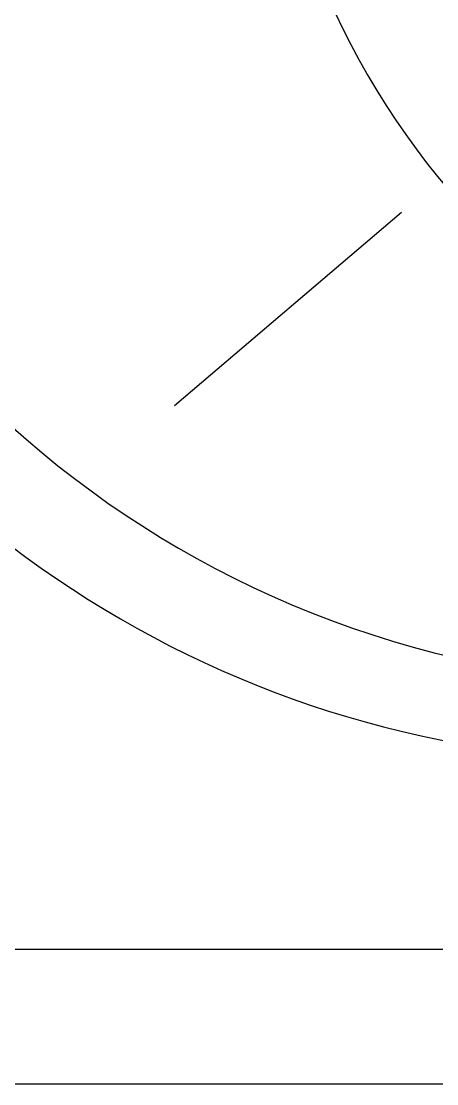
# Model space of a CAD drawing. Header units: millimetres. Extents: x -1094.8 to -1093.1, y 2261.74 to 2262.49.
# Drawn here: x -1094.6293 to -1094.5181, y 2261.7365 to 2262.0205 of the extents above; entities that cross this region are included whole.
import ezdxf

# ---------------------------------------------------------------- set-up
doc = ezdxf.new("R2010")
doc.units = ezdxf.units.MM
doc.header["$LTSCALE"] = 10
doc.layers.add('jacuzzi', color=1, linetype='Continuous')

msp = doc.modelspace()

# ---------------------------------------------------------------- linework, layer by layer
at = {"layer": 'jacuzzi'}
for p, q in [((-1094.588288855314, 2261.917808310784), (-1094.527527331726, 2261.969442811572)), ((-1094.742155093569, 2261.772446124164), (-1093.16635264651, 2261.772446124164))]:
    msp.add_line(p, q, dxfattribs=at)
at = {"layer": 'jacuzzi', "color": 3}
msp.add_lwpolyline([(-1094.778120060628, 2262.486481157113, 0.414213562373095), (-1094.804253870048, 2262.460347347692), (-1094.804253870048, 2261.762614966526, 0.414213562373095), (-1094.778120060628, 2261.736481157105), (-1093.130387679451, 2261.736481157105, 0.414213562373095), (-1093.104253870031, 2261.762614966526), (-1093.104253870031, 2262.460347347692, 0.414213562373095), (-1093.130387679451, 2262.486481157113)], format="xyb", close=True, dxfattribs=at)
at = {"layer": 'jacuzzi'}
for centre, radius, start, end in [((-1094.452474749387, 2262.111481157109), 0.2681135448452557, 103.0696924534777, 256.9303075465223), ((-1094.461729618192, 2262.10422316424), 0.2813630651625511, 130.0816130310496, 262.8756810678939), ((-1094.351872275959, 2262.113466709548), 0.213637253263835, 180.5325167352234, 262.4997509554688)]:
    msp.add_arc(centre, radius, start, end, dxfattribs=at)

doc.saveas('drawing.dxf')
